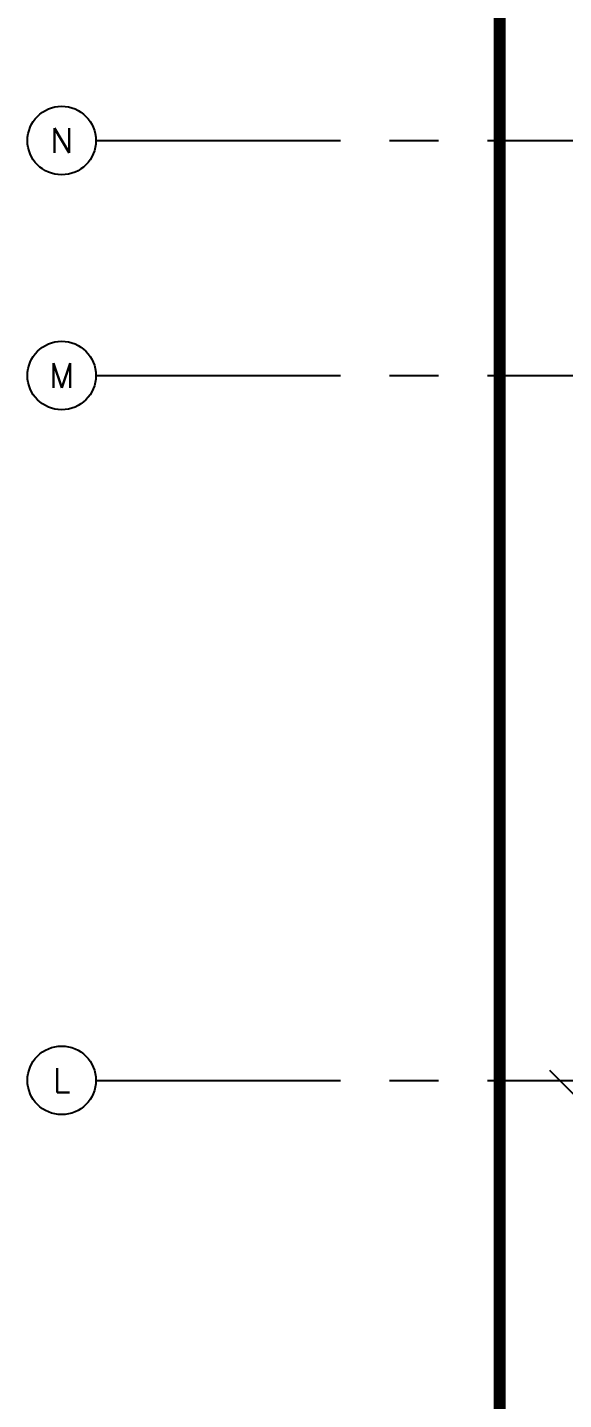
# Model space of a CAD drawing. Extents: x 417877.3 to 417955.8, y 43396.6 to 43486.9.
# Drawn here: x 417877.34 to 417882.82, y 43463.92 to 43477.93 of the extents above; entities that cross this region are included whole.
import ezdxf
from ezdxf.enums import TextEntityAlignment as Align

# ---------------------------------------------------------------- set-up
doc = ezdxf.new("R2010")
doc.units = 0
doc.header["$MEASUREMENT"] = 0
doc.linetypes.add('CENTER2', pattern=[1.125, 0.75, -0.125, 0.125, -0.125])
doc.linetypes.add('CENTERX2', pattern=[4, 2.5, -0.5, 0.5, -0.5])
for name, color, linetype in [('AX-CR', 7, 'CONTINUOUS'), ('AX-TXT', 2, 'CONTINUOUS'), ('AXES', 11, 'CENTERX2'), ('ELEV', 2, 'CONTINUOUS'), ('WALL', 11, 'CONTINUOUS')]:
    doc.layers.add(name, color=color, linetype=linetype)
doc.styles.add('ROMANS', font='ROMANS.shx', dxfattribs={"width": 0.6})

# ---------------------------------------------------------------- blocks, each defined once
blk = doc.blocks.new('AXR')
at = {"layer": 'AX-CR'}
blk.add_circle((350, 0), 350, dxfattribs=at)
at = {"layer": 'AX-TXT', "style": 'ROMANS'}
blk.add_attdef('AX', text='', height=250, dxfattribs=at).set_placement((350, 0), align=Align.MIDDLE)

msp = doc.modelspace()

# ---------------------------------------------------------------- linework, layer by layer
at = {"layer": 'AXES'}
for p, q in [((417878.039, 43476.779), (417885.288, 43476.779)), ((417878.039, 43474.379), (417885.288, 43474.379))]:
    msp.add_line(p, q, dxfattribs=at)
at = {"layer": 'AXES', "color": 11}
msp.add_line((417878.039, 43467.179), (417955.107, 43467.179), dxfattribs=at)
at = {"layer": 'ELEV', "linetype": 'CENTER2', "const_width": 0.12}
msp.add_lwpolyline([(417882.164, 43409.819), (417882.164, 43479.779)], dxfattribs=at)
at = {"layer": 'WALL'}
msp.add_line((417884.013, 43465.942), (417882.676, 43467.279), dxfattribs=at)

# ---------------------------------------------------------------- block references
at = {"layer": 'AXES', "xscale": 0.0009999871253967285, "yscale": 0.001000002026557922, "zscale": 0.001}
for p, values in [((417877.339, 43476.779), {'AX': 'N'}), ((417877.339, 43474.379), {'AX': 'M'}), ((417877.339, 43467.179), {'AX': 'L'})]:
    msp.add_blockref('AXR', p, dxfattribs=at).add_auto_attribs(values)

doc.saveas('drawing.dxf')
